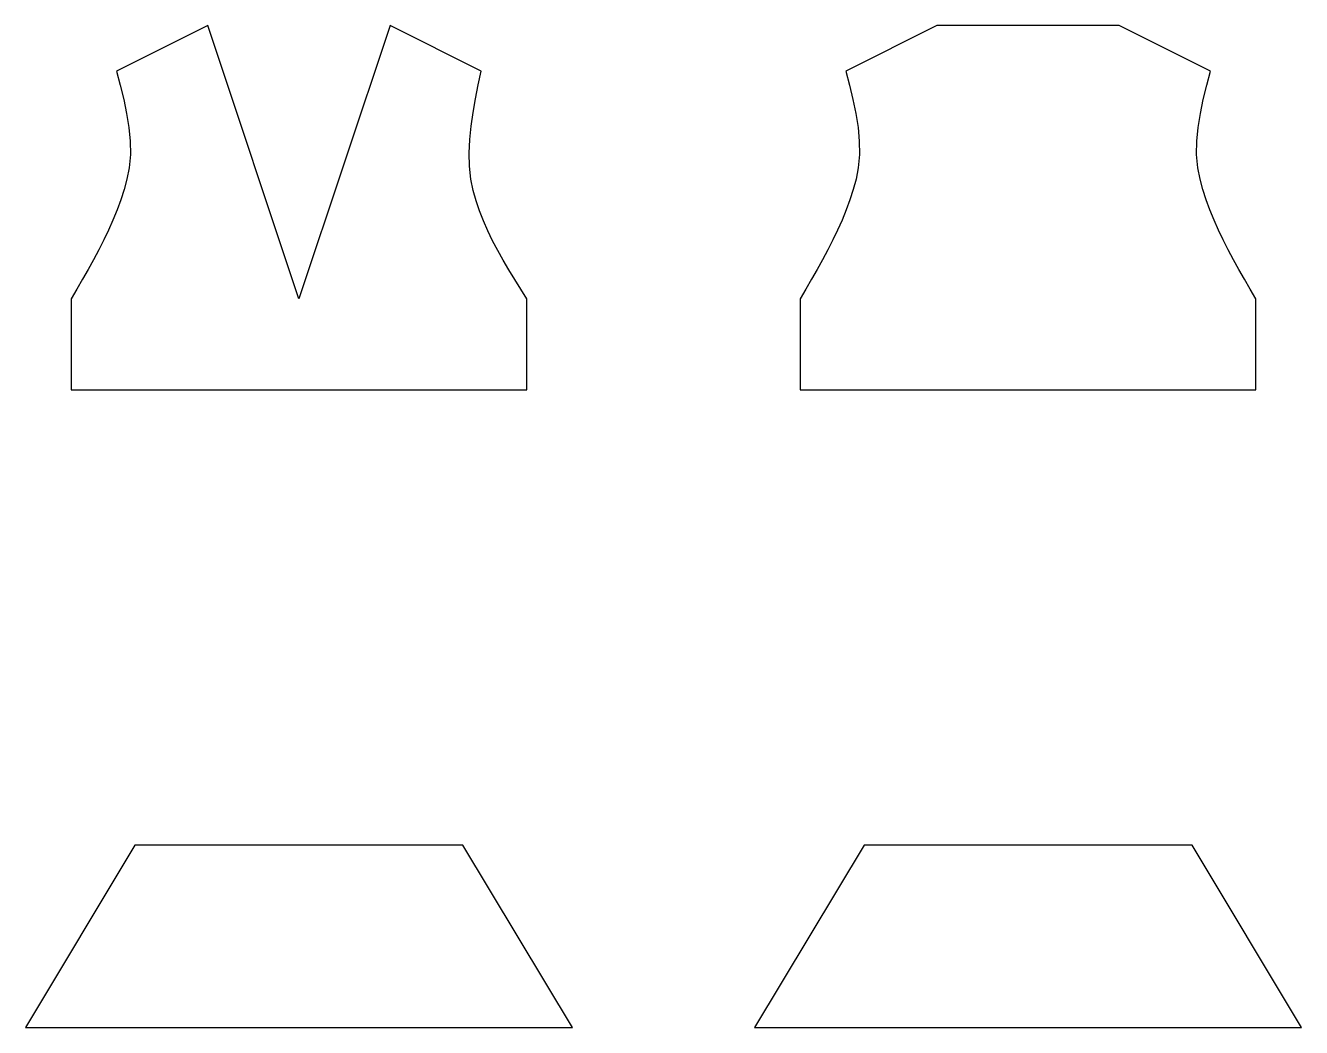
# Model space of a CAD drawing. Extents: x -1.92 to 7.04, y -1.28 to 5.76.
import ezdxf

# ---------------------------------------------------------------- set-up
doc = ezdxf.new("R2010")
doc.units = 0

msp = doc.modelspace()

# ---------------------------------------------------------------- linework, layer by layer
at = {"layer": '1', "color": 7, "linetype": 'CONTINUOUS'}
for p, q in [((4.48, 5.76), (3.84, 5.44)), ((5.76, 5.76), (4.48, 5.76)), ((6.4, 5.44), (5.76, 5.76)), ((3.52, 3.84), (3.52, 3.2)), ((6.72, 3.2), (6.72, 3.84)), ((3.52, 3.2), (6.72, 3.2))]:
    msp.add_line(p, q, dxfattribs=at)
at = {"layer": '1', "linetype": 'CONTINUOUS'}
for points in [[(3.84, 5.44, 0), (3.865493, 5.340273, 0), (3.889372, 5.240869, 0), (3.910019, 5.142111, 0), (3.925821, 5.044322, 0), (3.935162, 4.947825, 0), (3.936427, 4.852943, 0), (3.928, 4.76, 0), (3.912, 4.68, 0), (3.89236, 4.607395, 0), (3.869321, 4.535469, 0), (3.843194, 4.464161, 0), (3.814286, 4.39341, 0), (3.782906, 4.323152, 0), (3.749364, 4.253327, 0), (3.713969, 4.183873, 0), (3.677029, 4.114728, 0), (3.638853, 4.045829, 0), (3.59975, 3.977117, 0), (3.560029, 3.908527, 0), (3.52, 3.84, 0)], [(6.72, 3.84, 0), (6.679971, 3.908527, 0), (6.64025, 3.977117, 0), (6.601147, 4.045829, 0), (6.562971, 4.114728, 0), (6.526031, 4.183873, 0), (6.490636, 4.253327, 0), (6.457094, 4.323152, 0), (6.425714, 4.39341, 0), (6.396806, 4.464161, 0), (6.370679, 4.535469, 0), (6.34764, 4.607395, 0), (6.328, 4.68, 0), (6.312, 4.76, 0), (6.303573, 4.852943, 0), (6.304838, 4.947825, 0), (6.314179, 5.044322, 0), (6.329981, 5.142111, 0), (6.350628, 5.240869, 0), (6.374507, 5.340273, 0), (6.4, 5.44, 0)]]:
    msp.add_polyline3d(points, dxfattribs=at)
at = {"layer": '2', "color": 7, "linetype": 'CONTINUOUS'}
for p, q in [((-0.64, 5.76), (-1.28, 5.44)), ((0, 3.84), (-0.64, 5.76)), ((0.64, 5.76), (0, 3.84)), ((1.28, 5.44), (0.64, 5.76)), ((-1.6, 3.84), (-1.6, 3.2)), ((1.6, 3.2), (1.6, 3.84)), ((-1.6, 3.2), (1.6, 3.2))]:
    msp.add_line(p, q, dxfattribs=at)
at = {"layer": '2', "linetype": 'CONTINUOUS'}
for points in [[(-1.28, 5.44, 0), (-1.254507, 5.340273, 0), (-1.230628, 5.240869, 0), (-1.209981, 5.142111, 0), (-1.194179, 5.044322, 0), (-1.184838, 4.947825, 0), (-1.183573, 4.852943, 0), (-1.192, 4.76, 0), (-1.208, 4.68, 0), (-1.22764, 4.607395, 0), (-1.250679, 4.535469, 0), (-1.276806, 4.464161, 0), (-1.305714, 4.39341, 0), (-1.337094, 4.323152, 0), (-1.370636, 4.253327, 0), (-1.406031, 4.183873, 0), (-1.442971, 4.114728, 0), (-1.481147, 4.045829, 0), (-1.52025, 3.977117, 0), (-1.559971, 3.908527, 0), (-1.6, 3.84, 0)], [(1.6, 3.84, 0), (1.557579, 3.907443, 0), (1.51557, 3.974968, 0), (1.474384, 4.042659, 0), (1.434435, 4.110596, 0), (1.396133, 4.178863, 0), (1.359892, 4.247542, 0), (1.326122, 4.316715, 0), (1.295236, 4.386465, 0), (1.267645, 4.456875, 0), (1.243763, 4.528025, 0), (1.224, 4.6, 0), (1.208, 4.68, 0), (1.197919, 4.771184, 0), (1.195471, 4.863894, 0), (1.199564, 4.957913, 0), (1.20911, 5.053022, 0), (1.223016, 5.149003, 0), (1.240194, 5.245639, 0), (1.259552, 5.34271, 0), (1.28, 5.44, 0)]]:
    msp.add_polyline3d(points, dxfattribs=at)
at = {"layer": '3', "color": 7, "linetype": 'CONTINUOUS'}
for p, q in [((3.968, 0), (3.2, -1.28)), ((6.272, 0), (3.968, 0)), ((7.04, -1.28), (6.272, 0)), ((3.2, -1.28), (7.04, -1.28))]:
    msp.add_line(p, q, dxfattribs=at)
at = {"layer": '4', "color": 7, "linetype": 'CONTINUOUS'}
for p, q in [((-1.152, 0), (-1.92, -1.28)), ((1.152, 0), (-1.152, 0)), ((1.92, -1.28), (1.152, 0)), ((-1.92, -1.28), (1.92, -1.28))]:
    msp.add_line(p, q, dxfattribs=at)

doc.saveas('drawing.dxf')
